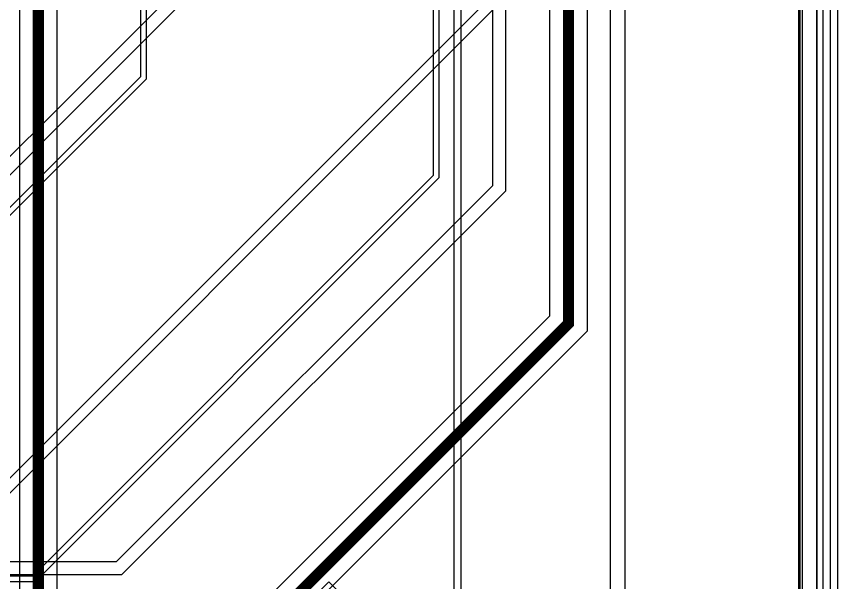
# Model space of a CAD drawing. Extents: x 0 to 323, y 0 to 320.
# Drawn here: x 169.48 to 191.51, y 196.43 to 211.63 of the extents above; entities that cross this region are included whole.
import ezdxf

# ---------------------------------------------------------------- set-up
doc = ezdxf.new("R2010")
doc.units = 0
doc.header["$MEASUREMENT"] = 0
for name, color, linetype in [('BOARD_GEOMETRY_OUTLINE', 1, 'CONTINUOUS'), ('CDN_FIGURES', 7, 'CONTINUOUS'), ('ETCH_BOTTOM', 7, 'CONTINUOUS'), ('ETCH_GND', 3, 'CONTINUOUS'), ('ETCH_INT1', 4, 'CONTINUOUS'), ('ETCH_INT2', 5, 'CONTINUOUS'), ('ETCH_PWR', 6, 'CONTINUOUS'), ('ETCH_TOP', 2, 'CONTINUOUS'), ('MANUFACTURING_NCLEGEND-1-6', 8, 'CONTINUOUS'), ('PACKAGE_KEEPIN_ALL', 12, 'CONTINUOUS')]:
    doc.layers.add(name, color=color, linetype=linetype)

# ---------------------------------------------------------------- blocks, each defined once
blk = doc.blocks.new('FIGURE_DIAMOND')
at = {"layer": 'CDN_FIGURES'}
blk.add_lwpolyline([(-0.5, 0), (0, 0.5), (0.5, 0), (0, -0.5)], close=True, dxfattribs=at)

msp = doc.modelspace()

# ---------------------------------------------------------------- linework, layer by layer
at = {"layer": 'BOARD_GEOMETRY_OUTLINE'}
msp.add_lwpolyline([(1.513, 154.805), (1.513, 272.805), (191.513, 272.805), (191.513, 154.805)], close=True, dxfattribs=at)
at = {"layer": 'ETCH_BOTTOM'}
msp.add_lwpolyline([(2.453, 155.555), (2.453, 271.875), (190.943, 271.875), (190.943, 155.555), (176.033, 155.555), (176.033, 158.165), (150.373, 158.165), (150.373, 155.555)], close=True, dxfattribs=at)
for points, format in [([(176.563, 195.655, 0.3, 0.3, 0), (184.293, 203.385, 0.3, 0.3, 0), (184.293, 252.103, 0.3, 0.3, 0), (178.99, 257.405, 0.3, 0.3, 0), (173.413, 257.405, 0.3, 0.3, 0), (167.063, 263.755, 0.3, 0.3, 0), (157.213, 263.755, 0.3, 0.3, 0)], "xyseb"), ([(184.793, 252.31), (184.793, 203.178), (177.87, 196.256, -2.369622), (177.313, 195.698), (177.078, 195.464, -1.558206), (176.371, 196.171), (183.793, 203.593), (183.793, 251.895)], "xyb")]:
    msp.add_lwpolyline(points, format=format, dxfattribs=at)
for points in [[(166.058, 204.636), (173.583, 212.16), (173.583, 229.14), (174.298, 229.856), (175.284, 229.856, -2.79992), (176.741, 229.856), (177.824, 229.856, -2.79992), (179.281, 229.856), (180.108, 229.856), (182.603, 227.36), (182.603, 206.94), (172.298, 196.635), (158.543, 196.635), (158.543, 204.636), (160.784, 204.636, -2.79992), (162.241, 204.636), (163.324, 204.636, -2.79992), (164.781, 204.636)], [(158.893, 196.985), (158.893, 204.285), (166.203, 204.285), (173.933, 212.015), (173.933, 228.995), (174.443, 229.505), (179.963, 229.505), (182.253, 227.215), (182.253, 207.085), (172.153, 196.985), (164.559, 196.985, 3.891199), (163.546, 196.985), (162.019, 196.985, 3.891199), (161.006, 196.985)]]:
    msp.add_lwpolyline(points, format="xyb", close=True, dxfattribs=at)
at = {"layer": 'ETCH_GND'}
msp.add_lwpolyline([(150.123, 155.155), (2.013, 155.155), (2.013, 272.255), (191.113, 272.255), (191.113, 155.155), (176.083, 155.155), (176.083, 158.385), (150.123, 158.385)], close=True, dxfattribs=at)
at = {"layer": 'ETCH_INT1'}
msp.add_lwpolyline([(190.563, 272.305), (190.563, 155.505), (176.083, 155.505), (176.083, 158.385), (169.75, 158.385), (178.366, 167.002, 1), (177.659, 167.709), (168.335, 158.385), (159.74, 158.385), (148.613, 169.513)], format="xyb", dxfattribs=at)
for points in [[(160.15, 196.455), (158.713, 197.893), (158.713, 203.318), (159.813, 204.418), (159.925, 204.306), (167.1, 204.306), (172.813, 210.018), (172.813, 225.218), (174.65, 227.056), (179.925, 227.056), (180.813, 226.168), (180.813, 207.293), (169.975, 196.455)], [(180.663, 207.355), (169.913, 196.605), (160.213, 196.605), (158.863, 197.955), (158.863, 203.255), (159.813, 204.205), (159.863, 204.155), (167.163, 204.155), (172.963, 209.955), (172.963, 225.155), (174.713, 226.905), (179.863, 226.905), (180.663, 226.105)]]:
    msp.add_lwpolyline(points, close=True, dxfattribs=at)
at = {"layer": 'ETCH_INT2'}
msp.add_lwpolyline([(159.563, 196.755), (159.063, 197.255), (159.063, 215.905), (172.313, 229.155), (182.063, 229.155), (182.063, 212.005), (166.813, 196.755)], close=True, dxfattribs=at)
for points in [[(191.313, 226.805), (191.313, 155.405)], [(158.763, 216.005), (158.763, 197.005), (159.313, 196.455), (166.913, 196.455), (182.363, 211.905)]]:
    msp.add_lwpolyline(points, dxfattribs=at)
at = {"layer": 'ETCH_PWR'}
for points in [[(25.813, 272.205), (188.763, 272.205), (190.463, 270.505), (190.463, 157.755), (188.613, 155.905), (175.993, 155.905), (175.993, 158.255), (155.663, 158.255), (150.013, 163.905), (150.013, 178.955), (150.913, 179.855), (150.913, 198.855), (149.013, 200.755), (148.213, 200.755, 2.998401), (147.612, 200.755), (129.32, 200.755, 2.379876), (128.605, 200.755), (92.04, 200.755, 1.362659)], [(125.913, 204.955), (139.063, 204.955), (141.163, 207.055), (143.513, 207.055), (144.163, 206.405), (144.163, 205.355), (144.563, 204.955), (144.613, 205.005), (148.313, 205.005), (153.313, 200.005), (153.313, 168.255), (155.613, 165.955), (155.663, 166.005), (180.063, 166.005), (185.813, 171.755), (185.813, 174.878, 1.362659), (185.813, 175.833), (185.813, 260.455)], [(181.213, 250.455), (181.213, 187.606, 0.333511), (181.213, 187.005), (181.213, 184.583, 0.73386), (181.213, 183.628), (181.213, 179.706, 0.333511), (181.213, 179.105), (181.213, 174.805), (179.413, 173.005), (177.421, 173.005, 0.654735), (176.504, 173.005), (166.713, 173.005), (166.113, 173.605), (165.525, 173.605), (165.425, 173.706), (159.413, 173.706), (159.413, 173.806), (159.438, 173.83), (159.438, 198.98), (159.413, 199.005), (159.413, 203.268), (152.746, 209.935, 0.268308)], [(181.413, 184.605), (181.413, 186.712, -0.462913), (181.531, 186.812, 1.180185), (181.531, 187.799, -0.462913), (181.413, 187.899), (181.413, 250.505)]]:
    msp.add_lwpolyline(points, format="xyb", dxfattribs=at)
msp.add_lwpolyline([(185.413, 259.355), (185.413, 171.805), (179.863, 166.255), (157.913, 166.255)], dxfattribs=at)
at = {"layer": 'ETCH_TOP'}
msp.add_lwpolyline([(1.963, 155.275), (1.963, 272.195), (190.953, 272.195), (190.953, 155.275), (176.083, 155.275), (176.083, 158.445), (150.243, 158.445), (150.243, 155.275)], close=True, dxfattribs=at)
msp.add_lwpolyline([(159.263, 256.555, 0.3, 0.3, 0), (159.263, 257.205, 0.3, 0.3, 0), (158.478, 257.99, 0.3, 0.3, 0), (158.478, 258.655, 0.3, 0.3, 0), (158.778, 258.955, 0.3, 0.3, 0), (161.663, 258.955, 0.3, 0.3, 0), (170.063, 250.555, 0.3, 0.3, 0), (170.063, 193.581, 0.3, 0.3, 0), (173.688, 189.955, 0.3, 0.3, 0), (176.513, 189.955, 0.3, 0.3, 0), (176.563, 190.005, 0.3, 0.3, 0)], format="xyseb", dxfattribs=at)
for points in [[(170.563, 250.763), (170.563, 193.788)], [(173.713, 186.005), (173.713, 188.606), (175.788, 188.606), (175.788, 189.455), (173.481, 189.455), (169.563, 193.374), (169.563, 250.348)]]:
    msp.add_lwpolyline(points, dxfattribs=at)
at = {"layer": 'PACKAGE_KEEPIN_ALL'}
msp.add_lwpolyline([(3.013, 271.805), (3.013, 156.305), (190.513, 156.305), (190.513, 271.805)], close=True, dxfattribs=at)

# ---------------------------------------------------------------- block references
at = {"layer": 'MANUFACTURING_NCLEGEND-1-6', "xscale": 1.5, "yscale": 1.5}
msp.add_blockref('FIGURE_DIAMOND', (177.863, 195.705), dxfattribs=at)

doc.saveas('drawing.dxf')
